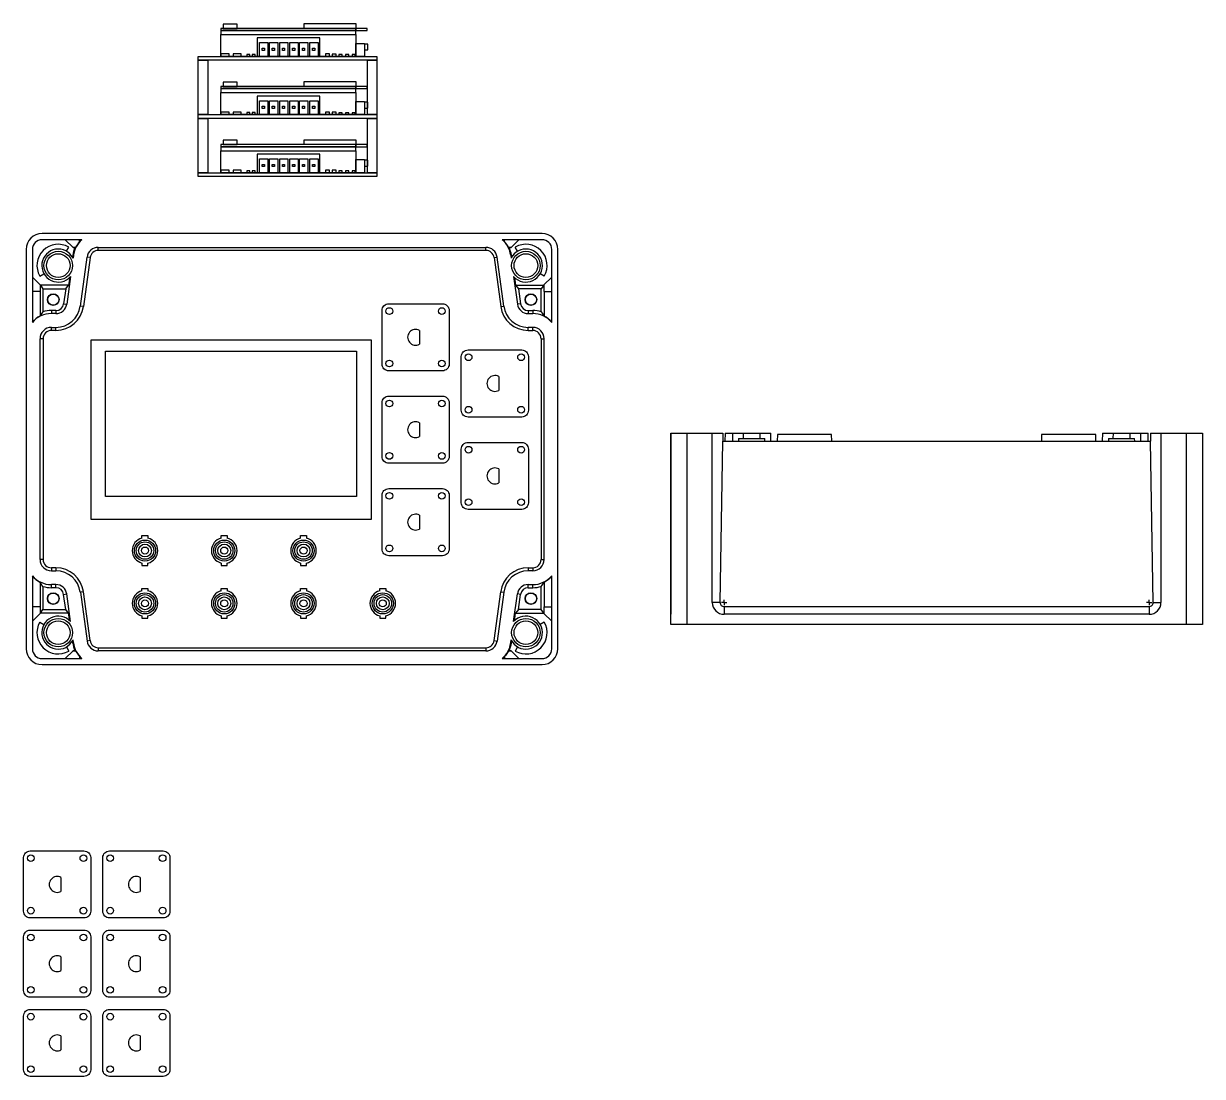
# Model space of a CAD drawing. Header units: millimetres. Extents: x 80 to 2579, y -119 to 749.
# Drawn here: x 80.4 to 526.6, y -119.4 to 279.3 of the extents above; entities that cross this region are included whole.
import ezdxf

# ---------------------------------------------------------------- set-up
doc = ezdxf.new("R2010")
doc.units = ezdxf.units.MM

# ---------------------------------------------------------------- blocks, each defined once
blk = doc.blocks.new('*U32')
blk.add_line((1.46, 2.62), (1.46, -2.62))
blk.add_lwpolyline([(-10.16, 12.7), (10.16, 12.7, -0.414214), (12.7, 10.16), (12.7, -10.16, -0.414214), (10.16, -12.7), (-10.16, -12.7, -0.414214), (-12.7, -10.16), (-12.7, 10.16, -0.414214)], format="xyb", close=True)
for centre in [(-9.93, 9.93), (9.93, 9.93), (-9.93, -9.93), (9.93, -9.93)]:
    blk.add_circle(centre, 1.27)
blk.add_arc((0, 0), 3, 60.8783, 299.1217)
blk = doc.blocks.new('*U33')
at = {"color": 0, "linetype": 'ByBlock', "lineweight": -2, "transparency": 16777216}
for p in [(0, 60), (30, 60), (0, 30), (30, 30), (0, 0), (30, 0)]:
    blk.add_blockref('*U32', p, dxfattribs=at)
blk = doc.blocks.new('SW_CENTERMARKSYMBOL_0')
at = {"color": 7, "linetype": 'Continuous'}
for q in [(-0.5, 0), (0, 0.5), (0, -0.5), (0.5, 0)]:
    blk.add_line((0, 0), q, dxfattribs=at)
blk = doc.blocks.new('SW_CENTERMARKSYMBOL_1')
at = {"color": 7, "linetype": 'Continuous'}
for q in [(-0.5, 0), (0, 0.5), (0, -0.5), (0.5, 0)]:
    blk.add_line((0, 0), q, dxfattribs=at)

msp = doc.modelspace()

# ---------------------------------------------------------------- linework, layer by layer
at = {"color": 7, "linetype": 'Continuous'}
for p, q in [((276.62, 199.74), (87.42, 199.74)), ((102.48, 197.44), (87.42, 197.44)), ((99.11, 194.5), (96.16, 197.44)), ((101.62, 196.69), (101.62, 197.44)), ((276.62, 197.44), (261.55, 197.44)), ((262.42, 196.69), (262.42, 197.44)), ((264.92, 194.5), (267.87, 197.44)), ((81.42, 193.74), (81.42, 42.54)), ((83.72, 193.74), (83.72, 166.14)), ((96.64, 193.05), (97.54, 194.61)), ((99.11, 194.5), (99.22, 194.39)), ((99.85, 194.39), (99.22, 194.39)), ((100.08, 194.53), (99.85, 194.39)), ((108.68, 194.54), (255.36, 194.54)), ((108.68, 193.37), (108.68, 194.54)), ((255.36, 193.37), (108.68, 193.37)), ((255.36, 193.37), (255.36, 194.54)), ((263.95, 194.53), (264.18, 194.39)), ((264.81, 194.39), (264.18, 194.39)), ((264.92, 194.5), (264.81, 194.39)), ((267.39, 193.05), (266.49, 194.61)), ((280.32, 166.14), (280.32, 193.74)), ((282.62, 42.54), (282.62, 193.74)), ((99.01, 191.56), (98.91, 190.8)), ((99.01, 191.56), (99.26, 191.53)), ((99.26, 191.53), (99.11, 190.42)), ((101.88, 172.28), (104.42, 190.82)), ((105.58, 190.67), (103.04, 172.12)), ((105.58, 190.67), (104.42, 190.82)), ((258.46, 190.67), (259.62, 190.82)), ((258.46, 190.67), (261, 172.12)), ((262.16, 172.28), (259.62, 190.82)), ((265.02, 191.56), (264.77, 191.53)), ((264.77, 191.53), (264.92, 190.42)), ((265.02, 191.56), (265.12, 190.8)), ((86.66, 180.35), (83.72, 183.29)), ((86.54, 183.62), (88.1, 184.52)), ((98.16, 183.46), (96.72, 172.98)), ((97.86, 183.15), (97.46, 180.24)), ((265.87, 183.46), (267.31, 172.98)), ((266.17, 183.15), (266.57, 180.24)), ((277.49, 183.62), (275.93, 184.52)), ((277.37, 180.35), (280.32, 183.29)), ((86.66, 180.35), (86.77, 180.24)), ((86.77, 180.24), (87.68, 178.87)), ((97.46, 180.24), (86.77, 180.24)), ((87.68, 178.87), (87.68, 170.11)), ((87.68, 178.87), (96.35, 178.87)), ((96.35, 178.87), (95.57, 173.14)), ((96.35, 178.87), (97.46, 180.24)), ((266.57, 180.24), (267.68, 178.87)), ((266.57, 180.24), (277.26, 180.24)), ((267.68, 178.87), (268.46, 173.14)), ((276.35, 178.87), (267.68, 178.87)), ((277.26, 180.24), (276.35, 178.87)), ((276.35, 170.11), (276.35, 178.87)), ((277.37, 180.35), (277.26, 180.24)), ((86.62, 177.84), (83.72, 177.84)), ((86.62, 177.84), (86.62, 168.52)), ((277.41, 177.84), (277.41, 168.52)), ((277.41, 177.84), (280.32, 177.84)), ((90.92, 170.61), (90.92, 169.44)), ((92.66, 170.61), (90.92, 170.61)), ((92.66, 170.61), (92.66, 169.44)), ((95.57, 173.14), (96.72, 172.98)), ((103.04, 172.12), (101.88, 172.28)), ((261, 172.12), (262.16, 172.28)), ((268.46, 173.14), (267.31, 172.98)), ((271.37, 170.61), (271.37, 169.44)), ((271.37, 170.61), (273.12, 170.61)), ((273.12, 170.61), (273.12, 169.44)), ((92.66, 169.44), (90.92, 169.44)), ((271.37, 169.44), (273.12, 169.44)), ((90.92, 164.24), (92.66, 164.24)), ((90.92, 163.07), (90.92, 164.24)), ((92.66, 163.07), (90.92, 163.07)), ((92.66, 163.07), (92.66, 164.24)), ((273.12, 164.24), (271.37, 164.24)), ((271.37, 163.07), (271.37, 164.24)), ((271.37, 163.07), (273.12, 163.07)), ((273.12, 163.07), (273.12, 164.24)), ((86.62, 76.34), (86.62, 159.94)), ((87.79, 159.94), (86.62, 159.94)), ((87.79, 159.94), (87.79, 76.34)), ((276.24, 159.94), (276.24, 76.34)), ((276.24, 159.94), (277.42, 159.94)), ((277.42, 76.34), (277.42, 159.94)), ((325.38, 51.79), (325.38, 124.19)), ((325.38, 124.19), (331.38, 124.19)), ((325.38, 124.19), (325.38, 60.09)), ((331.38, 124.19), (331.38, 51.79)), ((331.38, 124.19), (341.08, 124.19)), ((341.08, 60.09), (341.08, 124.19)), ((341.08, 124.19), (345.09, 124.19)), ((344.03, 60.09), (345.09, 121.19)), ((345.09, 124.19), (345.09, 121.19)), ((345.09, 121.19), (506.87, 121.19)), ((345.94, 124.19), (345.88, 121.19)), ((345.94, 124.19), (348.74, 124.19)), ((348.74, 124.19), (348.68, 121.19)), ((348.74, 124.19), (352.79, 124.19)), ((351.04, 122.19), (350.98, 121.19)), ((351.04, 122.19), (360.93, 122.19)), ((352.79, 124.19), (352.73, 122.19)), ((352.79, 124.19), (359.18, 124.19)), ((359.23, 122.19), (359.18, 124.19)), ((359.18, 124.19), (363.23, 124.19)), ((360.98, 121.19), (360.93, 122.19)), ((363.28, 121.19), (363.23, 124.19)), ((365.72, 123.69), (365.67, 121.19)), ((386.25, 123.69), (365.72, 123.69)), ((386.29, 121.19), (386.25, 123.69)), ((465.72, 123.69), (465.67, 121.19)), ((486.25, 123.69), (465.72, 123.69)), ((486.29, 121.19), (486.25, 123.69)), ((488.74, 124.19), (488.68, 121.19)), ((488.74, 124.19), (492.79, 124.19)), ((491.04, 122.19), (490.98, 121.19)), ((491.04, 122.19), (500.93, 122.19)), ((492.79, 124.19), (492.73, 122.19)), ((492.79, 124.19), (499.18, 124.19)), ((499.23, 122.19), (499.18, 124.19)), ((499.18, 124.19), (503.23, 124.19)), ((500.98, 121.19), (500.93, 122.19)), ((503.28, 121.19), (503.23, 124.19)), ((503.23, 124.19), (506.03, 124.19)), ((506.08, 121.19), (506.03, 124.19)), ((506.87, 124.19), (506.87, 121.19)), ((506.87, 124.19), (510.88, 124.19)), ((507.94, 60.09), (506.87, 121.19)), ((510.88, 124.19), (510.88, 60.09)), ((510.88, 124.19), (520.58, 124.19)), ((520.58, 51.79), (520.58, 124.19)), ((520.58, 124.19), (526.58, 124.19)), ((526.58, 124.19), (526.58, 51.79)), ((526.58, 124.19), (526.58, 60.09)), ((87.79, 76.34), (86.62, 76.34)), ((276.24, 76.34), (277.42, 76.34)), ((90.92, 73.21), (90.92, 72.04)), ((92.66, 73.21), (90.92, 73.21)), ((90.92, 72.04), (92.66, 72.04)), ((92.66, 73.21), (92.66, 72.04)), ((271.37, 73.21), (271.37, 72.04)), ((271.37, 73.21), (273.12, 73.21)), ((273.12, 72.04), (271.37, 72.04)), ((273.12, 73.21), (273.12, 72.04)), ((83.72, 70.14), (83.72, 42.54)), ((86.62, 67.76), (86.62, 58.44)), ((277.41, 67.76), (277.41, 58.44)), ((280.32, 42.54), (280.32, 70.14)), ((87.68, 66.17), (87.68, 57.41)), ((92.66, 66.84), (90.92, 66.84)), ((90.92, 65.67), (90.92, 66.84)), ((92.66, 65.67), (90.92, 65.67)), ((92.66, 65.67), (92.66, 66.84)), ((95.57, 63.14), (96.72, 63.3)), ((96.35, 57.41), (95.57, 63.14)), ((98.16, 52.83), (96.72, 63.3)), ((103.04, 64.16), (101.88, 64)), ((101.88, 64), (104.42, 45.46)), ((105.58, 45.62), (103.04, 64.16)), ((258.46, 45.62), (261, 64.16)), ((262.16, 64), (259.62, 45.46)), ((261, 64.16), (262.16, 64)), ((265.87, 52.83), (267.31, 63.3)), ((268.46, 63.14), (267.31, 63.3)), ((267.68, 57.41), (268.46, 63.14)), ((271.37, 66.84), (273.12, 66.84)), ((271.37, 65.67), (271.37, 66.84)), ((271.37, 65.67), (273.12, 65.67)), ((273.12, 65.67), (273.12, 66.84)), ((276.35, 57.41), (276.35, 66.17)), ((86.62, 58.44), (83.72, 58.44)), ((277.41, 58.44), (280.32, 58.44)), ((325.38, 60.09), (325.38, 55.59)), ((344.03, 60.09), (341.08, 60.09)), ((345.58, 58.5), (345.58, 55.59)), ((345.58, 58.5), (506.38, 58.5)), ((506.38, 58.5), (506.38, 55.59)), ((507.94, 60.09), (510.88, 60.09)), ((526.58, 60.09), (526.58, 55.59)), ((86.66, 55.93), (83.72, 52.99)), ((86.66, 55.93), (86.77, 56.04)), ((86.77, 56.04), (87.68, 57.41)), ((97.46, 56.04), (86.77, 56.04)), ((87.68, 57.41), (96.35, 57.41)), ((97.46, 56.04), (96.35, 57.41)), ((97.86, 53.13), (97.46, 56.04)), ((266.17, 53.13), (266.57, 56.04)), ((267.68, 57.41), (266.57, 56.04)), ((266.57, 56.04), (277.26, 56.04)), ((276.35, 57.41), (267.68, 57.41)), ((277.26, 56.04), (276.35, 57.41)), ((277.37, 55.93), (277.26, 56.04)), ((277.37, 55.93), (280.32, 52.99)), ((506.38, 55.59), (345.58, 55.59)), ((86.54, 52.67), (88.1, 51.77)), ((277.49, 52.67), (275.93, 51.77)), ((331.38, 51.79), (325.38, 51.79)), ((520.58, 51.79), (331.38, 51.79)), ((526.58, 51.79), (520.58, 51.79)), ((99.01, 44.72), (98.91, 45.48)), ((99.01, 44.72), (99.26, 44.75)), ((99.26, 44.75), (99.11, 45.86)), ((105.58, 45.62), (104.42, 45.46)), ((258.46, 45.62), (259.62, 45.46)), ((264.77, 44.75), (264.92, 45.86)), ((265.02, 44.72), (264.77, 44.75)), ((265.02, 44.72), (265.12, 45.48)), ((99.11, 41.79), (96.16, 38.84)), ((96.64, 43.23), (97.54, 41.67)), ((99.11, 41.79), (99.22, 41.89)), ((99.22, 41.89), (99.85, 41.89)), ((100.08, 41.75), (99.85, 41.89)), ((108.68, 42.91), (108.68, 41.74)), ((108.68, 42.91), (255.36, 42.91)), ((255.36, 41.74), (108.68, 41.74)), ((255.36, 42.91), (255.36, 41.74)), ((263.95, 41.75), (264.18, 41.89)), ((264.18, 41.89), (264.81, 41.89)), ((264.92, 41.79), (264.81, 41.89)), ((264.92, 41.79), (267.87, 38.84)), ((267.39, 43.23), (266.49, 41.67)), ((87.42, 38.84), (102.48, 38.84)), ((87.42, 36.54), (276.62, 36.54)), ((101.62, 39.59), (101.62, 38.84)), ((261.55, 38.84), (276.62, 38.84)), ((262.42, 39.59), (262.42, 38.84))]:
    msp.add_line(p, q, dxfattribs=at)
for p, q in [((230.23, 163.11), (230.23, 157.87)), ((260.23, 145.61), (260.23, 140.37)), ((230.23, 128.11), (230.23, 122.87)), ((260.23, 110.61), (260.23, 105.37)), ((230.23, 93.11), (230.23, 87.87))]:
    msp.add_line(p, q)
for points in [[(206.13, 277.42), (155.11, 277.42), (155.11, 276.64), (206.13, 276.64)], [(155.11, 275.14), (206.13, 275.14), (206.13, 276.64), (155.11, 276.64)], [(155.92, 277.42), (161.26, 277.42), (161.26, 279.08), (155.92, 279.08)], [(206.13, 277.42), (186.56, 277.42), (186.56, 279.27), (206.13, 279.27)], [(206.13, 276.64), (210.39, 276.64), (210.39, 277.42), (206.13, 277.42)], [(155.11, 275.14), (206.13, 275.14), (206.13, 266.79), (155.11, 266.79)], [(168.84, 266.79), (192.55, 266.79), (192.55, 273.83), (168.84, 273.83)], [(155.11, 266.79), (158.24, 266.79), (158.24, 267.78), (155.11, 267.78)], [(159.73, 266.79), (162.76, 266.79), (162.76, 267.78), (159.73, 267.78)], [(169.68, 272.05), (172.8, 272.05), (172.8, 266.79), (169.68, 266.79)], [(170.72, 269.93), (171.54, 269.93), (171.54, 269.1), (170.72, 269.1)], [(173.5, 272.05), (176.61, 272.05), (176.61, 266.79), (173.5, 266.79)], [(174.54, 269.93), (175.36, 269.93), (175.36, 269.1), (174.54, 269.1)], [(177.34, 272.05), (180.45, 272.05), (180.45, 266.79), (177.34, 266.79)], [(178.38, 269.93), (179.2, 269.93), (179.2, 269.1), (178.38, 269.1)], [(181.15, 272.05), (184.27, 272.05), (184.27, 266.79), (181.15, 266.79)], [(182.19, 269.93), (183.02, 269.93), (183.02, 269.1), (182.19, 269.1)], [(184.88, 272.05), (188, 272.05), (188, 266.79), (184.88, 266.79)], [(185.92, 269.93), (186.74, 269.93), (186.74, 269.1), (185.92, 269.1)], [(188.76, 272.05), (191.88, 272.05), (191.88, 266.79), (188.76, 266.79)], [(189.8, 269.93), (190.63, 269.93), (190.63, 269.1), (189.8, 269.1)], [(194.71, 266.79), (196.18, 266.79), (196.18, 267.76), (194.71, 267.76)], [(197.17, 266.79), (198.71, 266.79), (198.71, 267.71), (197.17, 267.71)], [(206.13, 271.77), (209.45, 271.77), (209.45, 266.79), (206.13, 266.79)], [(209.45, 269.28), (210.7, 269.28), (210.7, 271.53), (209.45, 271.53)], [(146.48, 266.79), (214.14, 266.79), (214.14, 265.36), (146.48, 265.36)], [(146.48, 265.36), (150.09, 265.36), (150.09, 244.79), (146.48, 244.79)], [(164.86, 266.79), (166.04, 266.79), (166.04, 267.56), (164.86, 267.56)], [(166.89, 266.79), (168.09, 266.79), (168.09, 267.56), (166.89, 267.56)], [(199.73, 266.79), (200.92, 266.79), (200.92, 267.51), (199.73, 267.51)], [(202.28, 266.79), (203.47, 266.79), (203.47, 267.51), (202.28, 267.51)], [(204.72, 266.79), (205.91, 266.79), (205.91, 267.51), (204.72, 267.51)], [(210.53, 265.36), (214.14, 265.36), (214.14, 244.79), (210.53, 244.79)], [(206.13, 255.42), (155.11, 255.42), (155.11, 254.64), (206.13, 254.64)], [(155.11, 253.14), (206.13, 253.14), (206.13, 254.64), (155.11, 254.64)], [(155.92, 255.42), (161.26, 255.42), (161.26, 257.08), (155.92, 257.08)], [(206.13, 255.42), (186.56, 255.42), (186.56, 257.27), (206.13, 257.27)], [(206.13, 254.64), (210.39, 254.64), (210.39, 255.42), (206.13, 255.42)], [(155.11, 253.14), (206.13, 253.14), (206.13, 244.79), (155.11, 244.79)], [(168.84, 244.79), (192.55, 244.79), (192.55, 251.83), (168.84, 251.83)], [(169.68, 250.05), (172.8, 250.05), (172.8, 244.79), (169.68, 244.79)], [(173.5, 250.05), (176.61, 250.05), (176.61, 244.79), (173.5, 244.79)], [(177.34, 250.05), (180.45, 250.05), (180.45, 244.79), (177.34, 244.79)], [(181.15, 250.05), (184.27, 250.05), (184.27, 244.79), (181.15, 244.79)], [(184.88, 250.05), (188, 250.05), (188, 244.79), (184.88, 244.79)], [(188.76, 250.05), (191.88, 250.05), (191.88, 244.79), (188.76, 244.79)], [(155.11, 244.79), (158.24, 244.79), (158.24, 245.78), (155.11, 245.78)], [(159.73, 244.79), (162.76, 244.79), (162.76, 245.78), (159.73, 245.78)], [(164.86, 244.79), (166.04, 244.79), (166.04, 245.56), (164.86, 245.56)], [(166.89, 244.79), (168.09, 244.79), (168.09, 245.56), (166.89, 245.56)], [(170.72, 247.93), (171.54, 247.93), (171.54, 247.1), (170.72, 247.1)], [(174.54, 247.93), (175.36, 247.93), (175.36, 247.1), (174.54, 247.1)], [(178.38, 247.93), (179.2, 247.93), (179.2, 247.1), (178.38, 247.1)], [(182.19, 247.93), (183.02, 247.93), (183.02, 247.1), (182.19, 247.1)], [(185.92, 247.93), (186.74, 247.93), (186.74, 247.1), (185.92, 247.1)], [(189.8, 247.93), (190.63, 247.93), (190.63, 247.1), (189.8, 247.1)], [(194.71, 244.79), (196.18, 244.79), (196.18, 245.76), (194.71, 245.76)], [(197.17, 244.79), (198.71, 244.79), (198.71, 245.71), (197.17, 245.71)], [(199.73, 244.79), (200.92, 244.79), (200.92, 245.51), (199.73, 245.51)], [(202.28, 244.79), (203.47, 244.79), (203.47, 245.51), (202.28, 245.51)], [(204.72, 244.79), (205.91, 244.79), (205.91, 245.51), (204.72, 245.51)], [(206.13, 249.77), (209.45, 249.77), (209.45, 244.79), (206.13, 244.79)], [(209.45, 247.28), (210.7, 247.28), (210.7, 249.53), (209.45, 249.53)], [(146.48, 244.79), (214.14, 244.79), (214.14, 243.36), (146.48, 243.36)], [(146.48, 243.36), (150.09, 243.36), (150.09, 222.79), (146.48, 222.79)], [(210.53, 243.36), (214.14, 243.36), (214.14, 222.79), (210.53, 222.79)], [(206.13, 233.42), (155.11, 233.42), (155.11, 232.64), (206.13, 232.64)], [(155.11, 231.14), (206.13, 231.14), (206.13, 232.64), (155.11, 232.64)], [(155.92, 233.42), (161.26, 233.42), (161.26, 235.08), (155.92, 235.08)], [(206.13, 233.42), (186.56, 233.42), (186.56, 235.27), (206.13, 235.27)], [(206.13, 232.64), (210.39, 232.64), (210.39, 233.42), (206.13, 233.42)], [(155.11, 231.14), (206.13, 231.14), (206.13, 222.79), (155.11, 222.79)], [(168.84, 222.79), (192.55, 222.79), (192.55, 229.83), (168.84, 229.83)], [(169.68, 228.05), (172.8, 228.05), (172.8, 222.79), (169.68, 222.79)], [(173.5, 228.05), (176.61, 228.05), (176.61, 222.79), (173.5, 222.79)], [(177.34, 228.05), (180.45, 228.05), (180.45, 222.79), (177.34, 222.79)], [(181.15, 228.05), (184.27, 228.05), (184.27, 222.79), (181.15, 222.79)], [(184.88, 228.05), (188, 228.05), (188, 222.79), (184.88, 222.79)], [(188.76, 228.05), (191.88, 228.05), (191.88, 222.79), (188.76, 222.79)], [(206.13, 227.77), (209.45, 227.77), (209.45, 222.79), (206.13, 222.79)], [(155.11, 222.79), (158.24, 222.79), (158.24, 223.78), (155.11, 223.78)], [(159.73, 222.79), (162.76, 222.79), (162.76, 223.78), (159.73, 223.78)], [(164.86, 222.79), (166.04, 222.79), (166.04, 223.56), (164.86, 223.56)], [(166.89, 222.79), (168.09, 222.79), (168.09, 223.56), (166.89, 223.56)], [(170.72, 225.93), (171.54, 225.93), (171.54, 225.1), (170.72, 225.1)], [(174.54, 225.93), (175.36, 225.93), (175.36, 225.1), (174.54, 225.1)], [(178.38, 225.93), (179.2, 225.93), (179.2, 225.1), (178.38, 225.1)], [(182.19, 225.93), (183.02, 225.93), (183.02, 225.1), (182.19, 225.1)], [(185.92, 225.93), (186.74, 225.93), (186.74, 225.1), (185.92, 225.1)], [(189.8, 225.93), (190.63, 225.93), (190.63, 225.1), (189.8, 225.1)], [(194.71, 222.79), (196.18, 222.79), (196.18, 223.76), (194.71, 223.76)], [(197.17, 222.79), (198.71, 222.79), (198.71, 223.71), (197.17, 223.71)], [(199.73, 222.79), (200.92, 222.79), (200.92, 223.51), (199.73, 223.51)], [(202.28, 222.79), (203.47, 222.79), (203.47, 223.51), (202.28, 223.51)], [(204.72, 222.79), (205.91, 222.79), (205.91, 223.51), (204.72, 223.51)], [(209.45, 225.28), (210.7, 225.28), (210.7, 227.53), (209.45, 227.53)], [(146.48, 222.79), (214.14, 222.79), (214.14, 221.36), (146.48, 221.36)], [(105.95, 159.49), (211.95, 159.49), (211.95, 91.49), (105.95, 91.49)], [(111.45, 155.19), (206.45, 155.19), (206.45, 100.19), (111.45, 100.19)]]:
    msp.add_lwpolyline(points, close=True)
at = {"color": 7, "linetype": 'Continuous', "flags": 128}
for points in [[(87.68, 170.11), (87.32, 169.6), (86.62, 168.52)], [(276.35, 170.11), (276.71, 169.6), (277.41, 168.52)], [(87.68, 66.17), (87.32, 66.68), (86.62, 67.76)], [(276.35, 66.17), (276.71, 66.68), (277.41, 67.76)], [(100.08, 41.75), (101.15, 40.12), (101.62, 39.59)], [(263.95, 41.75), (262.88, 40.12), (262.42, 39.59)]]:
    msp.add_lwpolyline(points, dxfattribs=at)
for points in [[(218.61, 173.19), (238.93, 173.19, -0.414214), (241.47, 170.65), (241.47, 150.33, -0.414214), (238.93, 147.79), (218.61, 147.79, -0.414214), (216.07, 150.33), (216.07, 170.65, -0.414214)], [(248.61, 155.69), (268.93, 155.69, -0.414214), (271.47, 153.15), (271.47, 132.83, -0.414214), (268.93, 130.29), (248.61, 130.29, -0.414214), (246.07, 132.83), (246.07, 153.15, -0.414214)], [(218.61, 138.19), (238.93, 138.19, -0.414214), (241.47, 135.65), (241.47, 115.33, -0.414214), (238.93, 112.79), (218.61, 112.79, -0.414214), (216.07, 115.33), (216.07, 135.65, -0.414214)], [(248.61, 120.69), (268.93, 120.69, -0.414214), (271.47, 118.15), (271.47, 97.83, -0.414214), (268.93, 95.29), (248.61, 95.29, -0.414214), (246.07, 97.83), (246.07, 118.15, -0.414214)], [(218.61, 103.19), (238.93, 103.19, -0.414214), (241.47, 100.65), (241.47, 80.33, -0.414214), (238.93, 77.79), (218.61, 77.79, -0.414214), (216.07, 80.33), (216.07, 100.65, -0.414214)]]:
    msp.add_lwpolyline(points, format="xyb", close=True)
for points in [[(125.2, 84.43), (125.2, 85.4), (127.48, 85.4), (127.48, 84.43)], [(155.2, 84.43), (155.2, 85.4), (157.48, 85.4), (157.48, 84.43)], [(185.2, 84.43), (185.2, 85.4), (187.48, 85.4), (187.48, 84.43)], [(125.2, 75.01), (125.2, 74.13), (127.48, 74.13), (127.48, 75)], [(155.2, 75.01), (155.2, 74.13), (157.48, 74.13), (157.48, 75)], [(185.2, 75.01), (185.2, 74.13), (187.48, 74.13), (187.48, 75)], [(125.2, 64.43), (125.2, 65.4), (127.48, 65.4), (127.48, 64.43)], [(155.2, 64.43), (155.2, 65.4), (157.48, 65.4), (157.48, 64.43)], [(185.2, 64.43), (185.2, 65.4), (187.48, 65.4), (187.48, 64.43)], [(215.2, 64.43), (215.2, 65.4), (217.48, 65.4), (217.48, 64.43)], [(125.2, 55.01), (125.2, 54.13), (127.48, 54.13), (127.48, 55)], [(155.2, 55.01), (155.2, 54.13), (157.48, 54.13), (157.48, 55)], [(185.2, 55.01), (185.2, 54.13), (187.48, 54.13), (187.48, 55)], [(215.2, 55.01), (215.2, 54.13), (217.48, 54.13), (217.48, 55)]]:
    msp.add_lwpolyline(points)
at = {"color": 7, "linetype": 'Continuous'}
for centre, radius in [((93.52, 187.64), 5.4), ((93.52, 187.64), 4.47), ((270.52, 187.64), 5.4), ((270.52, 187.64), 4.47), ((91.62, 174.74), 2.2), ((91.62, 174.74), 2.1), ((272.42, 174.74), 2.2), ((272.42, 174.74), 2.1), ((91.62, 61.54), 2.2), ((91.62, 61.54), 2.1), ((272.42, 61.54), 2.2), ((272.42, 61.54), 2.1), ((93.52, 48.64), 5.4), ((270.52, 48.64), 5.4), ((93.52, 48.64), 4.47), ((270.52, 48.64), 4.47)]:
    msp.add_circle(centre, radius, dxfattribs=at)
for centre, radius in [((218.84, 170.42), 1.27), ((238.7, 170.42), 1.27), ((218.84, 150.56), 1.27), ((238.7, 150.56), 1.27), ((248.84, 152.92), 1.27), ((268.7, 152.92), 1.27), ((218.84, 135.42), 1.27), ((238.7, 135.42), 1.27), ((248.84, 133.06), 1.27), ((268.7, 133.06), 1.27), ((218.84, 115.56), 1.27), ((238.7, 115.56), 1.27), ((248.84, 117.92), 1.27), ((268.7, 117.92), 1.27), ((218.84, 100.42), 1.27), ((238.7, 100.42), 1.27), ((248.84, 98.06), 1.27), ((268.7, 98.06), 1.27), ((126.35, 79.72), 4), ((126.35, 79.72), 3.31), ((126.35, 79.72), 2.43), ((126.35, 79.72), 1.34), ((156.35, 79.72), 4), ((156.35, 79.72), 3.31), ((156.35, 79.72), 2.43), ((156.35, 79.72), 1.34), ((186.35, 79.72), 4), ((186.35, 79.72), 3.31), ((186.35, 79.72), 2.43), ((186.35, 79.72), 1.34), ((218.84, 80.56), 1.27), ((238.7, 80.56), 1.27), ((126.35, 59.72), 4), ((126.35, 59.72), 3.31), ((156.35, 59.72), 4), ((156.35, 59.72), 3.31), ((186.35, 59.72), 4), ((186.35, 59.72), 3.31), ((216.35, 59.72), 4), ((216.35, 59.72), 3.31), ((126.35, 59.72), 2.43), ((126.35, 59.72), 1.34), ((156.35, 59.72), 2.43), ((156.35, 59.72), 1.34), ((186.35, 59.72), 2.43), ((186.35, 59.72), 1.34), ((216.35, 59.72), 2.43), ((216.35, 59.72), 1.34)]:
    msp.add_circle(centre, radius)
for centre, radius, start, end in [((87.42, 193.74), 6, 90, 180), ((87.42, 193.74), 3.7, 90, 180), ((108.68, 190.24), 9.5, 130.721, 172.2), ((108.96, 189.83), 10.05, 136.9575, 152.1131), ((255.36, 190.24), 9.5, 7.8, 49.279), ((255.07, 189.83), 10.05, 27.8869, 43.0425), ((276.62, 193.74), 6, 0, 90), ((276.62, 193.74), 3.7, 0, 90), ((93.52, 187.64), 8.05, 60, 210), ((93.52, 187.64), 6.25, 26.4353, 317.9647), ((108.68, 190.24), 9.75, 154.8397, 172.2), ((108.68, 190.24), 4.3, 90, 172.2), ((108.68, 190.24), 3.13, 90, 172.2), ((255.36, 190.24), 4.3, 7.8, 90), ((255.36, 190.24), 3.13, 7.8, 90), ((255.36, 190.24), 9.75, 7.8, 25.1603), ((270.52, 187.64), 6.25, 222.0353, 153.5647), ((270.52, 187.64), 8.05, 330, 120), ((90.92, 159.94), 10.67, 90, 107.6355), ((92.66, 173.54), 2.93, 270, 352.2), ((92.66, 173.54), 4.1, 270, 352.2), ((92.66, 173.54), 9.3, 270, 352.2), ((92.66, 173.54), 10.47, 270, 352.2), ((271.37, 173.54), 10.47, 187.8, 270), ((271.37, 173.54), 9.3, 187.8, 270), ((271.37, 173.54), 4.1, 187.8, 270), ((271.37, 173.54), 2.93, 187.8, 270), ((273.12, 159.94), 10.67, 72.3645, 90), ((90.92, 159.94), 9.5, 90, 139.279), ((273.12, 159.94), 9.5, 40.721, 90), ((90.92, 159.94), 4.3, 90, 180), ((90.92, 159.94), 3.13, 90, 180), ((273.12, 159.94), 4.3, 0, 90), ((273.12, 159.94), 3.13, 0, 90), ((90.92, 76.34), 4.3, 180, 270), ((90.92, 76.34), 3.13, 180, 270), ((273.12, 76.34), 4.3, 270, 0), ((273.12, 76.34), 3.13, 270, 0), ((92.66, 62.74), 10.47, 7.8, 90), ((92.66, 62.74), 9.3, 7.8, 90), ((271.37, 62.74), 10.47, 90, 172.2), ((271.37, 62.74), 9.3, 90, 172.2), ((90.92, 76.34), 9.5, 220.721, 270), ((273.12, 76.34), 9.5, 270, 319.279), ((90.92, 76.34), 10.67, 252.3645, 270), ((92.66, 62.74), 4.1, 7.8, 90), ((92.66, 62.74), 2.93, 7.8, 90), ((271.37, 62.74), 4.1, 90, 172.2), ((271.37, 62.74), 2.93, 90, 172.2), ((273.12, 76.34), 10.67, 270, 287.6355), ((345.58, 60.09), 4.5, 180, 270), ((506.38, 60.09), 4.5, 270, 0), ((93.52, 48.64), 6.25, 42.0353, 333.5647), ((270.52, 48.64), 6.25, 206.4353, 137.9647), ((93.52, 48.64), 8.05, 150, 300), ((270.52, 48.64), 8.05, 240, 30), ((108.68, 46.04), 9.75, 187.8, 205.1603), ((108.68, 46.04), 9.5, 187.8, 229.279), ((108.68, 46.04), 4.3, 187.8, 270), ((108.68, 46.04), 3.13, 187.8, 270), ((255.36, 46.04), 3.13, 270, 352.2), ((255.36, 46.04), 4.3, 270, 352.2), ((255.36, 46.04), 9.5, 310.721, 352.2), ((255.36, 46.04), 9.75, 334.8397, 352.2), ((87.42, 42.54), 6, 180, 270), ((87.42, 42.54), 3.7, 180, 270), ((276.62, 42.54), 3.7, 270, 0), ((276.62, 42.54), 6, 270, 0)]:
    msp.add_arc(centre, radius, start, end, dxfattribs=at)
for centre, radius, start, end in [((228.77, 160.49), 3, 60.8783, 299.1217), ((258.77, 142.99), 3, 60.8783, 299.1217), ((228.77, 125.49), 3, 60.8783, 299.1217), ((258.77, 107.99), 3, 60.8783, 299.1217), ((228.77, 90.49), 3, 60.8783, 299.1217), ((126.35, 79.72), 4.85, 103.7092, 256.2908), ((126.35, 79.72), 4.85, 283.5345, 76.4655), ((156.35, 79.72), 4.85, 103.7092, 256.2908), ((156.35, 79.72), 4.85, 283.5345, 76.4655), ((186.35, 79.72), 4.85, 103.7092, 256.2908), ((186.35, 79.72), 4.85, 283.5345, 76.4655), ((126.35, 59.72), 4.85, 103.7092, 256.2908), ((126.35, 59.72), 4.85, 283.5345, 76.4655), ((156.35, 59.72), 4.85, 103.7092, 256.2908), ((156.35, 59.72), 4.85, 283.5345, 76.4655), ((186.35, 59.72), 4.85, 103.7092, 256.2908), ((186.35, 59.72), 4.85, 283.5345, 76.4655), ((216.35, 59.72), 4.85, 103.7092, 256.2908), ((216.35, 59.72), 4.85, 283.5345, 76.4655)]:
    msp.add_arc(centre, radius, start, end)
for centre, major_axis, ratio, start_param, end_param in [((108.68, 190.07), (0, 9.68), 0.999848, 0.705349, 0.817735), ((255.36, 190.07), (0, 9.68), 0.999848, 5.465451, 5.577836), ((101.62, 194.5), (-2.51, 0), 0.017458, 5.37285, 6.300641), ((262.42, 194.5), (-2.51, 0), 0.017458, 3.124137, 4.051928), ((86.66, 177.84), (0, 2.51), 0.017458, 6.265729, 7.853982), ((277.37, 177.84), (0, 2.51), 0.017458, 4.712389, 6.300641), ((91.08, 159.94), (-9.68, 0), 0.999848, 5.192273, 5.577836), ((272.95, 159.94), (-9.68, 0), 0.999848, 3.846942, 4.232505), ((91.08, 76.34), (-9.68, 0), 0.999848, 0.705349, 1.090912), ((272.95, 76.34), (-9.68, 0), 0.999848, 2.05068, 2.436244), ((86.66, 58.44), (0, 2.51), 0.017458, 1.570796, 3.159049), ((277.37, 58.44), (0, 2.51), 0.017458, 3.124137, 4.712389), ((345.58, 60.06), (0, 1.56), 0.999848, 1.55334, 3.141593), ((506.38, 60.06), (0, 1.56), 0.999848, 3.141593, 4.729845), ((101.62, 41.79), (-2.51, 0), 0.017458, 6.265729, 7.193521), ((262.42, 41.79), (-2.51, 0), 0.017458, 2.231257, 3.159049), ((108.68, 46.21), (0, 9.68), 0.999848, 2.323858, 2.436244), ((255.36, 46.21), (0, 9.68), 0.999848, 3.846942, 3.959327)]:
    msp.add_ellipse(centre, major_axis=major_axis, ratio=ratio, start_param=start_param, end_param=end_param, dxfattribs=at)

# ---------------------------------------------------------------- block references
at = {"color": 7, "linetype": 'Continuous', "xscale": 2, "yscale": 2, "zscale": 2, "rotation": 90}
for name, p in [('SW_CENTERMARKSYMBOL_0', (345.58, 60.09)), ('SW_CENTERMARKSYMBOL_1', (506.38, 60.09))]:
    msp.add_blockref(name, p, dxfattribs=at)
msp.add_blockref('*U33', (93.1, -106.69))

doc.saveas('drawing.dxf')
